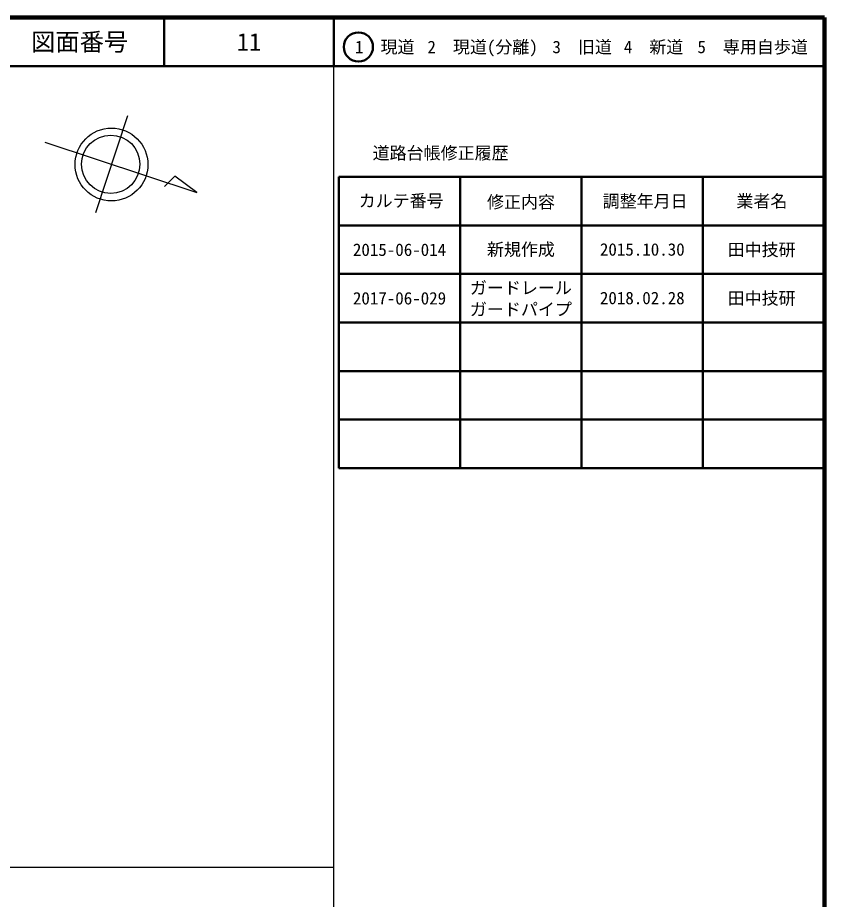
# Model space of a CAD drawing. Units: millimetres, scale not verified. Extents: x 40000 to 680000, y 20000 to 380000.
# Drawn here: x 513849 to 680000, y 198357 to 380000 of the extents above; entities that cross this region are included whole.
import ezdxf
from ezdxf.enums import TextEntityAlignment as Align

# ---------------------------------------------------------------- set-up
doc = ezdxf.new("R2010")
doc.units = ezdxf.units.MM
doc.header["$LTSCALE"] = 1000
for name, color, linetype, lineweight in [('M-STR-STRC', 7, 'Continuous', 25), ('M-TTL', 2, 'Continuous', 140), ('M-TTL-BAND', 7, 'Continuous', 25), ('M-TTL-FRAM', 2, 'Continuous', 50), ('M-TTL-LINE', 7, 'Continuous', 50)]:
    doc.layers.add(name, color=color, linetype=linetype, lineweight=lineweight)
doc.layers.add('M-TTL-TXT', color=7, linetype='Continuous')
doc.styles.add('ＭＳ ゴシック', font='')
doc.styles.get('ＭＳ ゴシック').set_extended_font_data('MS Gothic')

msp = doc.modelspace()

# ---------------------------------------------------------------- linework, layer by layer
at = {"layer": 'M-STR-STRC'}
for p, q in [((536493, 359750), (529890, 339815)), ((519427, 354342), (550781, 343956)), ((546250, 347360), (544129, 345237)), ((550781, 343956), (546250, 347360))]:
    msp.add_line(p, q, dxfattribs=at)
for centre, radius in [((533178, 349742), 7500), ((533031, 349800), 6000)]:
    msp.add_circle(centre, radius, dxfattribs=at)
at = {"layer": 'M-TTL'}
for p, q in [((680000, 380000), (40000, 380000)), ((680000, 20000), (680000, 380000))]:
    msp.add_line(p, q, dxfattribs=at)
at = {"layer": 'M-TTL-BAND'}
for p, q in [((579000, 20000), (579000, 370000)), ((40000, 205000), (579000, 205000))]:
    msp.add_line(p, q, dxfattribs=at)
at = {"layer": 'M-TTL-FRAM'}
for p, q in [((580000, 347197), (580000, 287197)), ((580000, 347197), (680000, 347197)), ((580000, 287197), (680000, 287197))]:
    msp.add_line(p, q, dxfattribs=at)
at = {"layer": 'M-TTL-LINE'}
for p, q in [((543997, 380000), (543997, 370000)), ((579000, 380000), (579000, 370000)), ((40000, 370000), (680000, 370000)), ((605000, 347197), (605000, 287197)), ((630000, 347197), (630000, 287197)), ((655000, 347197), (655000, 287197)), ((580000, 337197), (680000, 337197)), ((580000, 327197), (680000, 327197)), ((580000, 317197), (680000, 317197)), ((580000, 307197), (680000, 307197)), ((580000, 297197), (680000, 297197))]:
    msp.add_line(p, q, dxfattribs=at)
msp.add_circle((584031, 373958), 3000, dxfattribs=at)

# ---------------------------------------------------------------- texts
at = {"layer": 'M-TTL-TXT', "style": 'ＭＳ ゴシック'}
for s, height, p in [('図面番号', 3666, (526622, 375000)), ('11', 3666, (561497, 375000)), ('1\u3000現道', 2566, (589448, 373958)), ('2\u3000現道(分離)', 2566, (609619, 373958)), ('3\u3000旧道', 2566, (630121, 373958)), ('4\u3000新道', 2566, (644824, 373958)), ('5\u3000専用自歩道', 2566, (665228, 373958)), ('道路台帳修正履歴', 2566, (600968, 352113)), ('カルテ番号', 2566, (592839, 342277)), ('修正内容', 2566, (617509, 342023)), ('調整年月日', 2566, (643089, 342197)), ('業者名', 2566, (667134, 342197)), ('2015-06-014', 2566, (592500, 332189)), ('新規作成', 2566, (617500, 332245)), ('2015.10.30', 2566, (642500, 332245)), ('田中技研', 2566, (667077, 332189)), ('ガードレール', 2566, (617500, 324330)), ('2017-06-029', 2566, (592500, 322189)), ('2018.02.28', 2566, (642500, 322245)), ('田中技研', 2566, (667077, 322189)), ('ガードパイプ', 2566, (617500, 319910))]:
    msp.add_text(s, height=height, dxfattribs=at).set_placement(p, align=Align.MIDDLE_CENTER)

doc.saveas('drawing.dxf')
